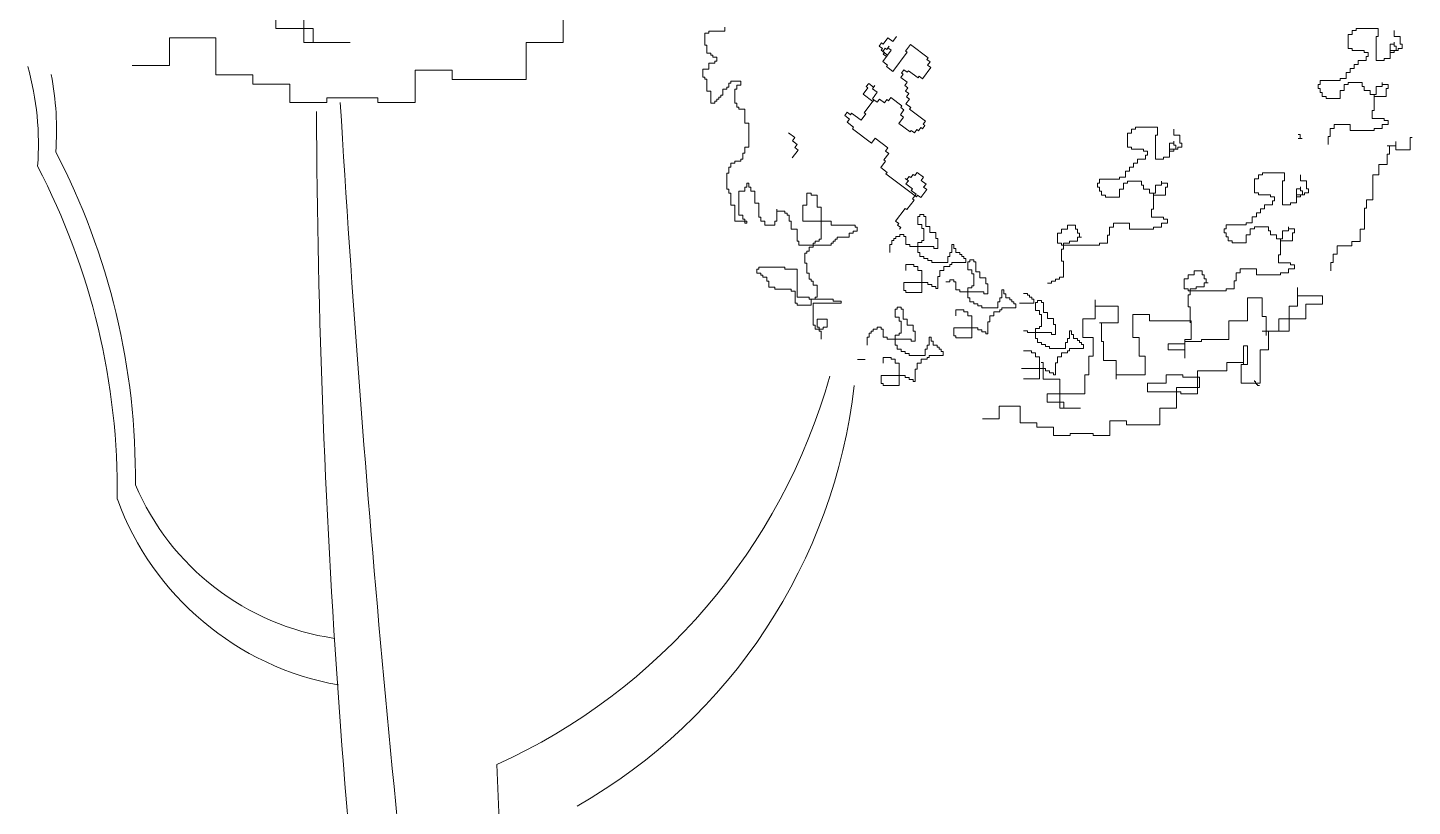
# Model space of a CAD drawing. Header units: millimetres. Extents: x 12377 to 30673, y 89761 to 101952.
# Drawn here: x 25891.6 to 26140.2, y 98617.2 to 98756.9 of the extents above; entities that cross this region are included whole.
import ezdxf

# ---------------------------------------------------------------- set-up
doc = ezdxf.new("R2010")
doc.units = ezdxf.units.MM

# ---------------------------------------------------------------- blocks, each defined once
blk = doc.blocks.new('A$C27A05B7E')
at = {"lineweight": 0}
for p, q in [((142.4, 632.45), (142.4, 644.09)), ((188.99, 632.45), (188.99, 640.76)), ((137.4, 638.27), (137.4, 634.94)), ((137.4, 634.94), (144.06, 634.94)), ((144.06, 634.94), (144.06, 632.45)), ((214.39, 634.13), (215.11, 634.13)), ((214.39, 631.97), (214.39, 634.13)), ((215.11, 634.49), (217.99, 634.49)), ((215.11, 634.13), (215.11, 634.49)), ((217.99, 634.49), (217.99, 635.21)), ((329.87, 633.89), (329.87, 631.38)), ((330.58, 633.89), (329.87, 633.89)), ((330.58, 634.61), (330.58, 633.89)), ((331.3, 634.61), (330.58, 634.61)), ((331.3, 634.97), (331.3, 634.61)), ((335.26, 634.97), (331.3, 634.97)), ((335.26, 633.53), (335.26, 634.97)), ((338.14, 634.61), (338.14, 633.53)), ((118.27, 633.28), (126.59, 633.28)), ((118.27, 628.29), (118.27, 633.28)), ((126.59, 633.28), (126.59, 626.63)), ((150.72, 632.45), (142.4, 632.45)), ((144.06, 632.45), (150.72, 632.45)), ((182.34, 632.45), (188.99, 632.45)), ((182.34, 625.8), (182.34, 632.45)), ((214.75, 631.97), (214.39, 631.97)), ((214.75, 630.54), (214.75, 631.97)), ((246.12, 632.34), (245.69, 631.76)), ((245.69, 631.76), (246.26, 631.33)), ((246.26, 631.33), (246.04, 631.04)), ((246.4, 632.12), (246.12, 632.34)), ((246.76, 631.4), (246.33, 630.83)), ((247.27, 633.27), (246.4, 632.12)), ((247.05, 631.19), (246.76, 631.4)), ((247.48, 631.76), (247.05, 631.19)), ((248.13, 632.62), (247.27, 633.27)), ((247.27, 631.47), (247.48, 631.76)), ((247.84, 631.04), (247.27, 631.47)), ((248.78, 633.48), (248.13, 632.62)), ((250.43, 630.89), (251.29, 632.04)), ((251.29, 632.04), (254.46, 629.67)), ((329.87, 631.38), (330.58, 631.38)), ((330.58, 631.38), (330.58, 631.02)), ((334.9, 629.22), (334.9, 633.53)), ((334.9, 633.53), (335.26, 633.53)), ((337.42, 632.1), (338.14, 632.1)), ((337.42, 630.66), (337.42, 632.1)), ((338.14, 633.53), (339.22, 633.53)), ((338.14, 632.46), (338.14, 631.74)), ((338.14, 632.1), (338.14, 632.46)), ((338.14, 631.74), (338.5, 631.74)), ((338.5, 631.74), (338.5, 631.02)), ((338.86, 631.38), (338.86, 631.02)), ((339.58, 631.38), (338.86, 631.38)), ((339.22, 633.53), (339.22, 632.1)), ((339.22, 632.1), (339.58, 632.1)), ((339.58, 632.1), (339.58, 631.38)), ((215.47, 630.54), (214.75, 630.54)), ((215.47, 630.18), (215.47, 630.54)), ((215.83, 630.18), (215.47, 630.18)), ((215.83, 629.82), (215.83, 630.18)), ((216.55, 629.82), (215.83, 629.82)), ((216.19, 629.1), (216.55, 629.1)), ((216.19, 628.74), (216.19, 629.1)), ((216.55, 629.1), (216.55, 629.82)), ((246.04, 631.04), (246.62, 630.61)), ((246.33, 630.83), (247.2, 630.18)), ((247.2, 630.18), (246.33, 629.03)), ((246.33, 629.03), (247.2, 628.38)), ((246.62, 630.61), (246.4, 630.32)), ((246.4, 630.32), (246.98, 629.89)), ((246.98, 629.89), (247.84, 631.04)), ((248.13, 627.23), (250.72, 630.68)), ((250.72, 630.68), (250.43, 630.89)), ((254.46, 629.67), (254.24, 629.38)), ((254.24, 629.38), (254.82, 628.95)), ((254.82, 628.95), (254.39, 628.37)), ((330.58, 631.02), (332.74, 631.02)), ((331.66, 629.22), (331.66, 628.5)), ((333.1, 629.22), (331.66, 629.22)), ((332.74, 631.02), (332.74, 630.66)), ((332.74, 630.66), (333.46, 630.66)), ((333.1, 629.94), (333.1, 629.22)), ((333.46, 629.94), (333.1, 629.94)), ((333.46, 630.66), (333.46, 629.94)), ((336.34, 629.22), (334.9, 629.22)), ((336.34, 629.58), (336.34, 629.22)), ((337.42, 629.58), (336.34, 629.58)), ((337.42, 631.02), (337.42, 629.58)), ((338.5, 631.02), (337.42, 631.02)), ((338.14, 630.66), (337.42, 630.66)), ((338.14, 631.02), (338.14, 630.66)), ((338.86, 631.02), (338.14, 631.02)), ((111.61, 628.29), (118.27, 628.29)), ((126.59, 626.63), (133.24, 626.63)), ((133.24, 626.63), (133.24, 624.96)), ((162.37, 621.64), (162.37, 627.46)), ((162.37, 627.46), (169.02, 627.46)), ((169.02, 627.46), (169.02, 625.8)), ((214.03, 627.66), (215.11, 627.66)), ((214.03, 626.22), (214.03, 627.66)), ((215.11, 627.66), (215.11, 628.74)), ((215.11, 628.74), (216.19, 628.74)), ((247.2, 628.38), (246.98, 628.09)), ((246.98, 628.09), (248.13, 627.23)), ((250, 626.73), (249.57, 626.15)), ((250.14, 627.52), (249.71, 626.94)), ((249.71, 626.94), (250, 626.73)), ((250.72, 627.08), (250.14, 627.52)), ((250.93, 627.37), (250.72, 627.08)), ((252.66, 626.08), (250.93, 627.37)), ((252.88, 626.36), (252.66, 626.08)), ((253.45, 625.93), (252.88, 626.36)), ((254.96, 627.94), (253.45, 625.93)), ((254.39, 628.37), (254.96, 627.94)), ((329.51, 627.07), (329.51, 625.99)), ((330.22, 627.07), (329.51, 627.07)), ((330.22, 627.78), (330.22, 627.07)), ((330.94, 627.78), (330.22, 627.78)), ((330.94, 628.5), (330.94, 627.78)), ((331.66, 628.5), (330.94, 628.5)), ((133.24, 624.96), (139.9, 624.96)), ((139.9, 624.96), (139.9, 621.64)), ((169.02, 625.8), (182.34, 625.8)), ((214.39, 626.22), (214.03, 626.22)), ((214.39, 625.86), (214.39, 626.22)), ((214.75, 625.86), (214.39, 625.86)), ((214.75, 623.71), (214.75, 625.86)), ((217.63, 624.07), (217.63, 622.99)), ((218.35, 624.07), (217.63, 624.07)), ((218.35, 624.43), (218.35, 624.07)), ((218.71, 624.43), (218.35, 624.43)), ((218.71, 625.15), (218.71, 624.43)), ((219.07, 625.15), (218.71, 625.15)), ((219.07, 625.5), (219.07, 625.15)), ((220.87, 625.5), (219.07, 625.5)), ((219.79, 624.07), (220.15, 624.07)), ((219.79, 621.55), (219.79, 624.07)), ((220.15, 624.79), (220.87, 624.79)), ((220.15, 624.07), (220.15, 624.79)), ((220.87, 624.79), (220.87, 625.5)), ((242.81, 623.14), (243.67, 624.29)), ((243.38, 624.5), (243.82, 625.08)), ((243.67, 624.29), (243.38, 624.5)), ((243.82, 625.08), (244.68, 624.43)), ((244.89, 624.72), (244.46, 624.14)), ((244.46, 624.14), (245.33, 623.49)), ((244.68, 624.43), (244.89, 624.72)), ((249.57, 626.15), (250.72, 625.29)), ((250.72, 625.29), (250.29, 624.71)), ((250.29, 624.71), (250.86, 624.28)), ((250.86, 624.28), (250.43, 623.71)), ((324.47, 624.91), (324.47, 624.19)), ((324.83, 624.91), (324.47, 624.91)), ((324.47, 624.19), (324.83, 624.19)), ((324.83, 625.63), (324.83, 624.91)), ((328.43, 625.63), (324.83, 625.63)), ((324.83, 624.19), (324.83, 623.47)), ((328.43, 625.99), (328.43, 625.63)), ((329.51, 625.99), (328.43, 625.99)), ((329.15, 624.91), (329.87, 624.91)), ((329.15, 623.83), (329.15, 624.91)), ((329.87, 625.27), (332.38, 625.27)), ((329.87, 624.91), (329.87, 625.27)), ((332.38, 625.27), (332.38, 624.55)), ((332.38, 624.55), (332.74, 624.55)), ((332.74, 624.55), (332.74, 623.83)), ((334.9, 624.55), (334.9, 623.11)), ((335.98, 624.55), (334.9, 624.55)), ((335.98, 625.27), (335.98, 624.55)), ((335.98, 624.91), (335.98, 625.27)), ((337.06, 624.91), (335.98, 624.91)), ((336.7, 624.19), (337.06, 624.19)), ((336.7, 622.75), (336.7, 624.19)), ((337.06, 624.19), (337.06, 624.91)), ((139.9, 621.64), (146.56, 621.64)), ((146.56, 622.47), (155.71, 622.47)), ((146.56, 621.64), (146.56, 622.47)), ((155.71, 622.47), (155.71, 621.64)), ((155.71, 621.64), (162.37, 621.64)), ((215.47, 623.71), (214.75, 623.71)), ((215.47, 621.55), (215.47, 623.71)), ((216.19, 621.55), (215.47, 621.55)), ((216.19, 621.91), (216.19, 621.55)), ((216.55, 621.91), (216.19, 621.91)), ((216.55, 622.27), (216.55, 621.91)), ((216.91, 622.27), (216.55, 622.27)), ((216.91, 622.63), (216.91, 622.27)), ((217.27, 622.63), (216.91, 622.63)), ((217.27, 622.99), (217.27, 622.63)), ((217.63, 622.99), (217.27, 622.99)), ((220.15, 621.55), (219.79, 621.55)), ((220.15, 620.83), (220.15, 621.55)), ((244.53, 621.84), (242.81, 623.14)), ((244.75, 622.13), (243.02, 619.83)), ((245.33, 623.49), (244.46, 622.34)), ((244.46, 622.34), (244.75, 622.13)), ((244.75, 622.13), (244.53, 621.84)), ((245.32, 621.7), (244.75, 622.13)), ((245.76, 622.27), (245.32, 621.7)), ((246.62, 621.62), (245.76, 622.27)), ((247.05, 622.2), (246.62, 621.62)), ((247.34, 621.98), (247.05, 622.2)), ((247.77, 622.56), (247.34, 621.98)), ((249.78, 621.05), (247.77, 622.56)), ((250.43, 623.71), (251.01, 623.27)), ((251.15, 622.27), (250.5, 621.4)), ((250.5, 621.4), (251.36, 620.76)), ((251.01, 623.27), (250.57, 622.7)), ((250.57, 622.7), (251.15, 622.27)), ((324.83, 623.47), (325.19, 623.47)), ((325.19, 623.47), (325.19, 622.75)), ((325.19, 622.75), (325.91, 622.75)), ((325.91, 622.75), (325.91, 622.39)), ((325.91, 622.39), (328.43, 622.39)), ((328.43, 623.83), (329.15, 623.83)), ((328.43, 622.39), (328.43, 623.83)), ((332.74, 623.83), (333.82, 623.83)), ((333.82, 623.83), (333.82, 623.11)), ((333.82, 623.11), (334.54, 623.11)), ((334.54, 623.11), (334.54, 620.24)), ((334.9, 623.11), (334.54, 623.11)), ((334.54, 623.11), (334.54, 622.75)), ((334.54, 622.75), (336.7, 622.75)), ((220.51, 620.83), (220.15, 620.83)), ((220.51, 620.47), (220.51, 620.83)), ((221.58, 620.47), (220.51, 620.47)), ((221.58, 617.96), (221.58, 620.47)), ((239.93, 619.9), (239.5, 619.33)), ((239.5, 619.33), (240.36, 618.68)), ((240.51, 619.47), (239.93, 619.9)), ((240.72, 619.76), (240.51, 619.47)), ((242.45, 618.46), (240.72, 619.76)), ((243.31, 619.61), (242.45, 618.46)), ((243.02, 619.83), (243.31, 619.61)), ((249.21, 617.88), (250.07, 619.03)), ((249.5, 619.46), (250.14, 620.33)), ((250.07, 619.03), (249.5, 619.46)), ((249.57, 620.76), (249.78, 621.05)), ((250.14, 620.33), (249.57, 620.76)), ((251.36, 620.76), (251.15, 620.47)), ((251.15, 620.47), (254.03, 618.31)), ((334.18, 620.24), (334.18, 618.8)), ((334.54, 620.24), (334.18, 620.24)), ((222.3, 617.96), (221.58, 617.96)), ((222.3, 613.65), (222.3, 617.96)), ((240.36, 618.68), (239.93, 618.11)), ((239.93, 618.11), (241.08, 617.24)), ((241.08, 617.24), (240.87, 616.96)), ((240.87, 616.96), (244.32, 614.37)), ((251.22, 616.37), (249.21, 617.88)), ((251.44, 616.66), (251.22, 616.37)), ((252.01, 616.23), (251.44, 616.66)), ((252.44, 616.8), (252.01, 616.23)), ((252.73, 616.59), (252.44, 616.8)), ((253.16, 617.16), (252.73, 616.59)), ((253.45, 616.94), (253.16, 617.16)), ((253.88, 617.52), (253.45, 616.94)), ((254.03, 618.31), (253.59, 617.74)), ((253.59, 617.74), (253.88, 617.52)), ((291, 616.88), (291, 616.16)), ((291.71, 616.88), (291, 616.88)), ((291.71, 617.24), (291.71, 616.88)), ((295.67, 617.24), (291.71, 617.24)), ((295.67, 615.8), (295.67, 617.24)), ((298.55, 616.88), (298.55, 615.8)), ((327.35, 617), (326.63, 617)), ((326.63, 617), (326.63, 615.57)), ((327.35, 617.72), (327.35, 617)), ((330.22, 617.72), (327.35, 617.72)), ((330.22, 616.65), (330.22, 617.72)), ((334.54, 616.65), (330.22, 616.65)), ((334.18, 618.8), (336.34, 618.8)), ((334.54, 617), (334.54, 616.65)), ((335.98, 617), (334.54, 617)), ((335.98, 617.72), (335.98, 617)), ((337.06, 617.72), (335.98, 617.72)), ((336.34, 618.8), (336.34, 618.44)), ((336.34, 618.44), (337.06, 618.44)), ((337.06, 618.44), (337.06, 617.72)), ((230.56, 615.36), (229.41, 616.23)), ((230.12, 614.79), (230.56, 615.36)), ((230.99, 614.14), (230.12, 614.79)), ((230.56, 613.56), (230.99, 614.14)), ((244.32, 614.37), (244.96, 615.23)), ((244.96, 615.23), (247.27, 613.5)), ((290.28, 616.16), (290.28, 613.65)), ((291, 616.16), (290.28, 616.16)), ((295.31, 611.49), (295.31, 615.8)), ((295.31, 615.8), (295.67, 615.8)), ((297.83, 614.36), (298.55, 614.36)), ((297.83, 612.93), (297.83, 614.36)), ((298.55, 615.8), (299.63, 615.8)), ((298.55, 614.72), (298.55, 614.01)), ((298.55, 614.36), (298.55, 614.72)), ((298.55, 614.01), (298.91, 614.01)), ((298.91, 614.01), (298.91, 613.29)), ((299.63, 615.8), (299.63, 614.36)), ((299.63, 614.36), (299.99, 614.36)), ((299.99, 614.36), (299.99, 613.65)), ((320.87, 615.93), (321.23, 615.93)), ((321.59, 615.21), (320.87, 615.21)), ((321.23, 615.93), (321.23, 615.21)), ((321.23, 615.21), (321.59, 615.21)), ((326.27, 615.57), (326.27, 614.13)), ((326.63, 615.57), (326.27, 615.57)), ((338.4, 614.65), (338.4, 613.15)), ((338.4, 613.9), (338.4, 614.65)), ((341.02, 615.4), (341.39, 615.4)), ((341.02, 613.15), (341.02, 615.4)), ((220.87, 611.49), (221.22, 611.49)), ((220.87, 611.13), (220.87, 611.49)), ((221.22, 612.57), (221.58, 612.57)), ((221.22, 611.49), (221.22, 612.57)), ((221.58, 612.57), (221.58, 613.65)), ((221.58, 613.65), (222.3, 613.65)), ((230.05, 611.7), (231.13, 613.13)), ((231.13, 613.13), (230.56, 613.56)), ((247.41, 612.49), (246.55, 611.34)), ((247.27, 613.5), (246.83, 612.92)), ((246.83, 612.92), (247.41, 612.49)), ((290.28, 613.65), (291, 613.65)), ((291, 613.65), (291, 613.29)), ((291, 613.29), (293.15, 613.29)), ((292.07, 611.49), (292.07, 610.77)), ((293.51, 611.49), (292.07, 611.49)), ((293.15, 613.29), (293.15, 612.93)), ((293.15, 612.93), (293.87, 612.93)), ((293.51, 612.21), (293.51, 611.49)), ((293.87, 612.21), (293.51, 612.21)), ((293.87, 612.93), (293.87, 612.21)), ((296.75, 611.49), (295.31, 611.49)), ((296.75, 611.85), (296.75, 611.49)), ((297.83, 611.85), (296.75, 611.85)), ((297.83, 613.29), (297.83, 611.85)), ((298.91, 613.29), (297.83, 613.29)), ((298.55, 612.93), (297.83, 612.93)), ((298.55, 613.29), (298.55, 612.93)), ((299.27, 613.29), (298.55, 613.29)), ((299.27, 613.65), (299.27, 613.29)), ((299.99, 613.65), (299.27, 613.65)), ((336.9, 613.9), (338.4, 613.9)), ((337.27, 613.9), (336.9, 613.9)), ((336.9, 612.4), (337.27, 612.4)), ((336.9, 610.53), (336.9, 612.4)), ((337.27, 612.4), (337.27, 613.9)), ((338.4, 613.15), (341.02, 613.15)), ((218.35, 608.97), (218.71, 608.97)), ((218.35, 606.1), (218.35, 608.97)), ((218.71, 610.05), (219.07, 610.05)), ((218.71, 608.97), (218.71, 610.05)), ((219.07, 610.77), (219.79, 610.77)), ((219.07, 610.05), (219.07, 610.77)), ((219.79, 611.13), (220.87, 611.13)), ((219.79, 610.77), (219.79, 611.13)), ((246.83, 611.13), (245.97, 609.98)), ((245.97, 609.98), (247.12, 609.11)), ((246.55, 611.34), (246.83, 611.13)), ((247.12, 609.11), (246.91, 608.83)), ((252.51, 609.11), (252.08, 608.53)), ((253.66, 608.25), (252.51, 609.11)), ((289.92, 609.33), (289.92, 608.26)), ((290.64, 609.33), (289.92, 609.33)), ((290.64, 610.05), (290.64, 609.33)), ((291.36, 610.05), (290.64, 610.05)), ((291.36, 610.77), (291.36, 610.05)), ((292.07, 610.77), (291.36, 610.77)), ((318.42, 609.06), (314.47, 609.06)), ((314.47, 609.06), (314.47, 608.7)), ((318.42, 607.62), (318.42, 609.06)), ((335.4, 610.53), (336.9, 610.53)), ((335.4, 608.66), (335.4, 610.53)), ((221.58, 606.46), (221.58, 605.74)), ((221.94, 606.46), (221.58, 606.46)), ((221.94, 607.18), (221.94, 606.46)), ((222.3, 607.18), (221.94, 607.18)), ((222.3, 606.46), (222.3, 607.18)), ((222.66, 606.46), (222.3, 606.46)), ((222.66, 605.74), (222.66, 606.46)), ((246.91, 608.83), (252.37, 604.72)), ((250.64, 607.82), (250.36, 608.03)), ((250.36, 608.03), (250.93, 607.6)), ((250.93, 607.6), (250.5, 607.03)), ((250.5, 607.03), (251.65, 606.16)), ((251.08, 608.39), (250.64, 607.82)), ((251.36, 608.18), (251.08, 608.39)), ((251.8, 608.75), (251.36, 608.18)), ((252.08, 608.53), (251.8, 608.75)), ((253.23, 607.67), (253.66, 608.25)), ((254.1, 607.02), (253.23, 607.67)), ((253.66, 606.45), (254.1, 607.02)), ((284.88, 607.18), (284.88, 606.46)), ((285.24, 607.18), (284.88, 607.18)), ((284.88, 606.46), (285.24, 606.46)), ((285.24, 607.9), (285.24, 607.18)), ((288.84, 607.9), (285.24, 607.9)), ((285.24, 606.46), (285.24, 605.74)), ((288.84, 608.26), (288.84, 607.9)), ((289.92, 608.26), (288.84, 608.26)), ((289.56, 607.18), (290.28, 607.18)), ((289.56, 606.1), (289.56, 607.18)), ((290.28, 607.54), (292.79, 607.54)), ((290.28, 607.18), (290.28, 607.54)), ((292.79, 607.54), (292.79, 606.82)), ((292.79, 606.82), (293.15, 606.82)), ((293.15, 606.82), (293.15, 606.1)), ((295.31, 606.82), (295.31, 605.38)), ((296.39, 606.82), (295.31, 606.82)), ((296.39, 607.54), (296.39, 606.82)), ((296.39, 607.18), (296.39, 607.54)), ((297.47, 607.18), (296.39, 607.18)), ((297.11, 606.46), (297.47, 606.46)), ((297.11, 605.02), (297.11, 606.46)), ((297.47, 606.46), (297.47, 607.18)), ((313.75, 607.98), (313.03, 607.98)), ((313.03, 607.98), (313.03, 605.46)), ((314.47, 608.7), (313.75, 608.7)), ((313.75, 608.7), (313.75, 607.98)), ((318.06, 607.62), (318.42, 607.62)), ((318.06, 603.31), (318.06, 607.62)), ((321.3, 608.7), (321.3, 607.62)), ((321.3, 607.62), (322.38, 607.62)), ((321.3, 606.18), (321.3, 606.54)), ((321.3, 606.54), (321.3, 605.82)), ((322.38, 607.62), (322.38, 606.18)), ((334.28, 608.66), (335.4, 608.66)), ((334.28, 604.17), (334.28, 608.66)), ((218.71, 606.1), (218.35, 606.1)), ((218.71, 605.38), (218.71, 606.1)), ((219.07, 605.38), (218.71, 605.38)), ((219.07, 603.22), (219.07, 605.38)), ((220.51, 605.74), (220.51, 601.43)), ((221.58, 605.74), (220.51, 605.74)), ((223.38, 605.74), (222.66, 605.74)), ((223.38, 603.58), (223.38, 605.74)), ((232.73, 605.38), (232.73, 603.22)), ((233.45, 605.38), (232.73, 605.38)), ((233.45, 605.02), (233.45, 605.38)), ((234.53, 605.02), (233.45, 605.02)), ((234.53, 602.87), (234.53, 605.02)), ((251.94, 604.15), (250.64, 602.43)), ((251.65, 606.16), (251.44, 605.88)), ((251.44, 605.88), (252.3, 605.23)), ((252.3, 605.23), (251.65, 604.37)), ((251.65, 604.37), (251.94, 604.15)), ((252.37, 604.72), (252.59, 605.01)), ((252.59, 605.01), (253.16, 604.58)), ((253.16, 604.58), (254.24, 606.02)), ((254.24, 606.02), (253.66, 606.45)), ((285.24, 605.74), (285.6, 605.74)), ((285.6, 605.74), (285.6, 605.02)), ((285.6, 605.02), (286.32, 605.02)), ((286.32, 605.02), (286.32, 604.66)), ((286.32, 604.66), (288.84, 604.66)), ((288.84, 606.1), (289.56, 606.1)), ((288.84, 604.66), (288.84, 606.1)), ((293.15, 606.1), (294.23, 606.1)), ((294.23, 606.1), (294.23, 605.38)), ((294.23, 605.38), (294.95, 605.38)), ((294.95, 605.38), (294.95, 602.51)), ((295.31, 605.38), (294.95, 605.38)), ((294.95, 605.38), (294.95, 605.02)), ((294.95, 605.02), (297.11, 605.02)), ((313.03, 605.46), (313.75, 605.46)), ((313.75, 605.46), (313.75, 605.1)), ((313.75, 605.1), (315.91, 605.1)), ((315.91, 605.1), (315.91, 604.74)), ((315.91, 604.74), (316.62, 604.74)), ((316.62, 604.02), (316.27, 604.02)), ((316.27, 604.02), (316.27, 603.31)), ((316.62, 604.74), (316.62, 604.02)), ((320.58, 604.74), (320.58, 606.18)), ((320.58, 606.18), (321.3, 606.18)), ((321.66, 605.1), (320.58, 605.1)), ((320.58, 605.1), (320.58, 603.67)), ((321.3, 604.74), (320.58, 604.74)), ((321.3, 605.82), (321.66, 605.82)), ((322.02, 605.1), (321.3, 605.1)), ((321.3, 605.1), (321.3, 604.74)), ((321.66, 605.82), (321.66, 605.1)), ((322.74, 605.46), (322.02, 605.46)), ((322.02, 605.46), (322.02, 605.1)), ((322.38, 606.18), (322.74, 606.18)), ((322.74, 606.18), (322.74, 605.46)), ((333.15, 604.17), (334.28, 604.17)), ((333.15, 602.68), (333.15, 604.17)), ((219.79, 603.22), (219.07, 603.22)), ((219.79, 600.35), (219.79, 603.22)), ((224.1, 603.58), (223.38, 603.58)), ((224.1, 601.07), (224.1, 603.58)), ((227.34, 602.51), (227.34, 600.35)), ((227.34, 602.15), (227.34, 602.51)), ((228.78, 602.15), (227.34, 602.15)), ((228.78, 601.79), (228.78, 602.15)), ((229.14, 601.79), (228.78, 601.79)), ((229.14, 601.43), (229.14, 601.79)), ((232.01, 603.22), (232.01, 600.35)), ((232.73, 603.22), (232.01, 603.22)), ((235.25, 602.87), (234.53, 602.87)), ((235.25, 597.12), (235.25, 602.87)), ((250.36, 602.64), (248.63, 600.34)), ((250.64, 602.43), (250.36, 602.64)), ((252.99, 601.58), (252.99, 601.22)), ((253.71, 601.58), (252.99, 601.58)), ((253.71, 601.22), (253.71, 601.58)), ((294.59, 602.51), (294.59, 601.07)), ((294.95, 602.51), (294.59, 602.51)), ((314.11, 601.87), (313.39, 601.87)), ((313.39, 601.87), (313.39, 601.15)), ((314.83, 602.59), (314.11, 602.59)), ((314.11, 602.59), (314.11, 601.87)), ((316.27, 603.31), (314.83, 603.31)), ((314.83, 603.31), (314.83, 602.59)), ((319.5, 603.31), (318.06, 603.31)), ((320.58, 603.67), (319.5, 603.67)), ((319.5, 603.67), (319.5, 603.31)), ((332.78, 598.93), (332.78, 602.68)), ((332.78, 602.68), (333.15, 602.68)), ((221.94, 600.35), (219.79, 600.35)), ((220.51, 601.43), (221.22, 601.43)), ((221.22, 601.43), (221.22, 600.71)), ((221.22, 600.71), (221.58, 600.71)), ((221.58, 600.71), (221.58, 599.99)), ((221.58, 599.99), (221.94, 599.99)), ((221.94, 599.99), (221.94, 600.35)), ((224.46, 601.07), (224.1, 601.07)), ((224.46, 600.35), (224.46, 601.07)), ((225.18, 600.35), (224.46, 600.35)), ((225.18, 599.63), (225.18, 600.35)), ((226.98, 599.63), (225.18, 599.63)), ((226.98, 600.35), (226.98, 599.63)), ((227.34, 600.35), (226.98, 600.35)), ((229.5, 601.43), (229.14, 601.43)), ((229.5, 600.35), (229.5, 601.43)), ((229.86, 600.35), (229.5, 600.35)), ((229.86, 598.91), (229.86, 600.35)), ((232.01, 600.35), (237.05, 600.35)), ((237.05, 600.35), (237.05, 599.63)), ((237.05, 599.63), (241.36, 599.63)), ((241.36, 599.63), (241.36, 599.27)), ((241.36, 599.27), (241.72, 599.27)), ((241.72, 599.27), (241.72, 598.55)), ((248.63, 600.34), (249.21, 599.91)), ((249.21, 599.91), (248.99, 599.62)), ((248.99, 599.62), (249.57, 599.19)), ((249.57, 599.19), (249.35, 598.9)), ((252.63, 601.22), (252.63, 599.78)), ((252.99, 601.22), (252.63, 601.22)), ((252.63, 599.78), (253.35, 599.78)), ((253.35, 599.78), (253.35, 599.06)), ((253.35, 599.06), (253.71, 599.06)), ((254.07, 601.22), (253.71, 601.22)), ((253.71, 599.06), (253.71, 596.91)), ((254.07, 599.42), (254.07, 601.22)), ((254.79, 599.42), (254.07, 599.42)), ((254.79, 598.35), (254.79, 599.42)), ((279.49, 599.63), (280.93, 599.63)), ((279.49, 598.91), (279.49, 599.63)), ((280.93, 599.63), (280.93, 598.91)), ((287.76, 599.27), (287.04, 599.27)), ((287.04, 599.27), (287.04, 597.83)), ((287.76, 599.99), (287.76, 599.27)), ((290.64, 599.99), (287.76, 599.99)), ((290.64, 598.91), (290.64, 599.99)), ((294.59, 601.07), (296.75, 601.07)), ((294.95, 599.27), (294.95, 598.91)), ((296.39, 599.27), (294.95, 599.27)), ((296.39, 599.99), (296.39, 599.27)), ((297.47, 599.99), (296.39, 599.99)), ((296.75, 601.07), (296.75, 600.71)), ((296.75, 600.71), (297.47, 600.71)), ((297.47, 600.71), (297.47, 599.99)), ((311.59, 599.71), (307.99, 599.71)), ((307.99, 599.71), (307.99, 598.99)), ((312.67, 600.07), (311.59, 600.07)), ((311.59, 600.07), (311.59, 599.71)), ((313.39, 601.15), (312.67, 601.15)), ((312.67, 601.15), (312.67, 600.07)), ((313.03, 598.99), (313.03, 599.35)), ((313.03, 599.35), (315.55, 599.35)), ((315.55, 599.35), (315.55, 598.63)), ((319.14, 598.99), (319.14, 599.35)), ((319.14, 599.35), (319.14, 598.63)), ((230.94, 598.91), (229.86, 598.91)), ((230.94, 596.76), (230.94, 598.91)), ((231.29, 596.76), (230.94, 596.76)), ((231.29, 596.04), (231.29, 596.76)), ((234.17, 596.76), (234.89, 596.76)), ((234.17, 596.4), (234.17, 596.76)), ((234.89, 596.76), (234.89, 597.12)), ((234.89, 597.12), (235.25, 597.12)), ((237.41, 596.76), (237.41, 596.4)), ((237.77, 596.76), (237.41, 596.76)), ((237.77, 597.12), (237.77, 596.76)), ((238.13, 597.12), (237.77, 597.12)), ((238.13, 597.48), (238.13, 597.12)), ((240.29, 597.48), (238.13, 597.48)), ((241.01, 598.19), (240.29, 598.19)), ((240.29, 598.19), (240.29, 597.48)), ((241.01, 598.55), (241.01, 598.19)), ((241.72, 598.55), (241.01, 598.55)), ((247.95, 596.91), (248.31, 596.91)), ((247.95, 596.19), (247.95, 596.91)), ((248.31, 597.27), (248.67, 597.27)), ((248.31, 596.91), (248.31, 597.27)), ((248.67, 597.63), (249.39, 597.63)), ((248.67, 597.27), (248.67, 597.63)), ((249.39, 597.99), (250.11, 597.99)), ((249.39, 597.63), (249.39, 597.99)), ((250.11, 597.99), (250.11, 597.63)), ((250.11, 597.63), (250.47, 597.63)), ((250.47, 597.63), (250.47, 596.19)), ((252.63, 596.55), (252.63, 594.75)), ((253.35, 596.55), (252.63, 596.55)), ((253.35, 596.91), (253.35, 596.55)), ((253.71, 596.91), (253.35, 596.91)), ((255.87, 598.35), (254.79, 598.35)), ((255.87, 597.27), (255.87, 598.35)), ((256.23, 597.27), (255.87, 597.27)), ((256.23, 595.47), (256.23, 597.27)), ((277.69, 596.4), (277.69, 598.19)), ((277.69, 598.19), (278.41, 598.19)), ((278.41, 598.91), (279.49, 598.91)), ((278.41, 598.19), (278.41, 598.91)), ((279.85, 596.76), (279.85, 596.4)), ((281.29, 596.76), (279.85, 596.76)), ((280.93, 598.91), (281.29, 598.91)), ((281.29, 598.91), (281.29, 598.19)), ((281.29, 598.19), (281.64, 598.19)), ((281.29, 597.48), (281.29, 596.76)), ((282, 597.48), (281.29, 597.48)), ((281.64, 598.19), (281.64, 597.48)), ((281.64, 597.48), (282, 597.48)), ((286.68, 597.83), (286.68, 596.4)), ((287.04, 597.83), (286.68, 597.83)), ((294.95, 598.91), (290.64, 598.91)), ((307.99, 598.99), (307.63, 598.99)), ((307.63, 598.99), (307.63, 598.27)), ((307.63, 598.27), (307.99, 598.27)), ((307.99, 598.27), (307.99, 597.56)), ((307.99, 597.56), (308.35, 597.56)), ((308.35, 597.56), (308.35, 596.84)), ((308.35, 596.84), (309.07, 596.84)), ((309.07, 596.84), (309.07, 596.48)), ((311.59, 596.48), (311.59, 597.92)), ((311.59, 597.92), (312.31, 597.92)), ((312.31, 597.92), (312.31, 598.99)), ((312.31, 598.99), (313.03, 598.99)), ((315.55, 598.63), (315.91, 598.63)), ((315.91, 598.63), (315.91, 597.92)), ((315.91, 597.92), (316.98, 597.92)), ((316.98, 597.92), (316.98, 597.2)), ((316.98, 597.2), (317.7, 597.2)), ((317.7, 597.2), (317.7, 596.84)), ((318.06, 597.2), (317.7, 597.2)), ((317.7, 597.2), (317.7, 594.32)), ((317.7, 596.84), (319.86, 596.84)), ((319.14, 598.63), (318.06, 598.63)), ((318.06, 598.63), (318.06, 597.2)), ((320.22, 598.99), (319.14, 598.99)), ((319.86, 596.84), (319.86, 598.27)), ((319.86, 598.27), (320.22, 598.27)), ((320.22, 598.27), (320.22, 598.99)), ((330.53, 596.69), (332.03, 596.69)), ((330.53, 595.94), (330.53, 596.69)), ((332.03, 596.69), (332.03, 598.93)), ((332.03, 598.93), (332.78, 598.93)), ((237.05, 596.04), (231.29, 596.04)), ((232.37, 594.6), (232.73, 594.6)), ((232.37, 592.8), (232.37, 594.6)), ((232.73, 594.96), (233.09, 594.96)), ((232.73, 594.6), (232.73, 594.96)), ((233.09, 595.68), (233.81, 595.68)), ((233.09, 594.96), (233.09, 595.68)), ((233.81, 596.4), (234.17, 596.4)), ((233.81, 595.68), (233.81, 596.4)), ((237.05, 596.4), (237.05, 596.04)), ((237.41, 596.4), (237.05, 596.4)), ((247.59, 596.19), (247.95, 596.19)), ((247.59, 594.75), (247.59, 596.19)), ((250.47, 596.19), (251.19, 596.19)), ((251.19, 596.19), (251.19, 595.83)), ((251.19, 595.83), (255.51, 595.83)), ((252.63, 594.75), (252.99, 594.75)), ((252.99, 594.75), (252.99, 594.03)), ((252.99, 594.03), (253.71, 594.03)), ((253.71, 594.03), (253.71, 593.67)), ((255.51, 595.83), (255.51, 595.47)), ((255.51, 595.47), (256.23, 595.47)), ((258.02, 594.03), (258.38, 594.03)), ((258.02, 592.96), (258.02, 594.03)), ((258.38, 594.75), (258.74, 594.75)), ((258.38, 594.03), (258.38, 594.75)), ((258.74, 596.19), (259.1, 596.19)), ((258.74, 594.75), (258.74, 596.19)), ((259.1, 596.19), (259.1, 595.47)), ((259.1, 595.47), (259.46, 595.47)), ((259.46, 595.47), (259.46, 594.75)), ((259.46, 594.75), (260.18, 594.75)), ((260.18, 594.75), (260.18, 594.39)), ((260.18, 594.39), (260.54, 594.39)), ((260.54, 594.39), (260.54, 594.03)), ((260.54, 594.03), (260.9, 594.03)), ((260.9, 594.03), (260.9, 593.67)), ((278.41, 596.4), (277.69, 596.4)), ((278.41, 596.04), (278.41, 596.4)), ((285.24, 596.04), (278.41, 596.04)), ((278.41, 595.32), (278.41, 593.16)), ((278.77, 595.32), (278.41, 595.32)), ((278.77, 596.4), (278.77, 595.32)), ((279.85, 596.4), (278.77, 596.4)), ((285.24, 596.4), (285.24, 596.04)), ((286.68, 596.4), (285.24, 596.4)), ((309.07, 596.48), (311.59, 596.48)), ((317.7, 594.32), (317.34, 594.32)), ((317.34, 594.32), (317.34, 592.88)), ((327.16, 594.45), (327.91, 594.45)), ((327.16, 592.95), (327.16, 594.45)), ((327.91, 595.94), (330.53, 595.94)), ((327.91, 594.45), (327.91, 595.94)), ((223.74, 591.73), (223.74, 591.01)), ((224.1, 591.73), (223.74, 591.73)), ((224.1, 592.09), (224.1, 591.73)), ((228.78, 592.09), (224.1, 592.09)), ((228.78, 591.73), (228.78, 592.09)), ((230.94, 591.73), (228.78, 591.73)), ((230.94, 586.69), (230.94, 591.73)), ((232.73, 592.8), (232.37, 592.8)), ((232.73, 591.01), (232.73, 592.8)), ((250.47, 592.6), (250.47, 591.52)), ((251.91, 592.6), (250.47, 592.6)), ((251.91, 592.24), (251.91, 592.6)), ((252.63, 592.24), (251.91, 592.24)), ((252.63, 591.52), (252.63, 592.24)), ((253.71, 593.67), (254.43, 593.67)), ((254.43, 593.67), (254.43, 593.31)), ((254.43, 593.31), (255.15, 593.31)), ((255.15, 593.31), (255.15, 592.96)), ((255.15, 592.96), (258.02, 592.96)), ((257.31, 592.24), (257.31, 591.52)), ((258.38, 592.24), (257.31, 592.24)), ((258.38, 592.6), (258.38, 592.24)), ((258.74, 592.6), (258.38, 592.6)), ((258.74, 592.96), (258.74, 592.6)), ((261.26, 592.96), (258.74, 592.96)), ((260.9, 593.67), (261.26, 593.67)), ((261.26, 593.67), (261.26, 592.96)), ((261.95, 593.08), (261.59, 593.08)), ((261.59, 593.08), (261.59, 591.65)), ((261.59, 591.65), (262.31, 591.65)), ((262.67, 593.44), (261.95, 593.44)), ((261.95, 593.44), (261.95, 593.08)), ((262.31, 591.65), (262.31, 590.93)), ((262.67, 593.08), (262.67, 593.44)), ((263.03, 593.08), (262.67, 593.08)), ((263.03, 591.29), (263.03, 593.08)), ((278.41, 593.16), (278.77, 593.16)), ((278.77, 593.16), (278.77, 590.29)), ((313.39, 591.81), (310.51, 591.81)), ((310.51, 591.81), (310.51, 591.09)), ((313.39, 590.73), (313.39, 591.81)), ((317.34, 592.88), (319.5, 592.88)), ((320.22, 591.81), (319.14, 591.81)), ((319.14, 591.81), (319.14, 591.09)), ((319.5, 592.88), (319.5, 592.53)), ((319.5, 592.53), (320.22, 592.53)), ((320.22, 592.53), (320.22, 591.81)), ((326.79, 592.95), (327.16, 592.95)), ((326.79, 591.45), (326.79, 592.95)), ((223.74, 591.01), (224.46, 591.01)), ((224.46, 591.01), (224.46, 590.65)), ((224.46, 590.65), (224.82, 590.65)), ((224.82, 590.65), (224.82, 590.29)), ((224.82, 590.29), (225.54, 590.29)), ((225.54, 590.29), (225.54, 589.57)), ((225.54, 589.57), (225.9, 589.57)), ((225.9, 589.57), (225.9, 588.49)), ((233.09, 591.01), (232.73, 591.01)), ((233.09, 589.93), (233.09, 591.01)), ((233.45, 589.93), (233.09, 589.93)), ((233.45, 589.57), (233.45, 589.93)), ((233.81, 589.57), (233.45, 589.57)), ((233.81, 588.85), (233.81, 589.57)), ((254.43, 589.36), (250.11, 589.36)), ((250.11, 589.36), (250.11, 587.92)), ((253.35, 591.52), (252.63, 591.52)), ((253.35, 587.57), (253.35, 591.52)), ((254.43, 589), (254.43, 589.36)), ((256.59, 590.44), (256.23, 590.44)), ((256.23, 590.44), (256.23, 588.28)), ((257.31, 591.52), (256.59, 591.52)), ((256.59, 591.52), (256.59, 590.44)), ((257.63, 589.49), (258.35, 589.49)), ((258.35, 589.49), (258.35, 589.85)), ((258.35, 589.85), (259.07, 589.85)), ((259.07, 589.85), (259.07, 589.49)), ((259.07, 589.49), (259.43, 589.49)), ((259.43, 589.49), (259.43, 588.05)), ((262.31, 590.93), (262.67, 590.93)), ((262.67, 590.93), (262.67, 588.77)), ((263.75, 591.29), (263.03, 591.29)), ((263.75, 590.21), (263.75, 591.29)), ((264.82, 590.21), (263.75, 590.21)), ((264.82, 589.13), (264.82, 590.21)), ((265.18, 589.13), (264.82, 589.13)), ((265.18, 587.33), (265.18, 589.13)), ((276.61, 589.21), (275.89, 589.21)), ((276.61, 589.57), (276.61, 589.21)), ((277.33, 589.57), (276.61, 589.57)), ((277.33, 589.93), (277.33, 589.57)), ((278.05, 589.93), (277.33, 589.93)), ((278.05, 590.29), (278.05, 589.93)), ((278.77, 590.29), (278.05, 590.29)), ((300.44, 590.01), (301.16, 590.01)), ((300.44, 588.21), (300.44, 590.01)), ((301.16, 590.01), (301.16, 590.73)), ((301.16, 590.73), (302.24, 590.73)), ((302.24, 590.73), (302.24, 591.45)), ((302.24, 591.45), (303.68, 591.45)), ((303.68, 591.45), (303.68, 590.73)), ((303.68, 590.73), (304.04, 590.73)), ((304.04, 590.73), (304.04, 590.01)), ((304.04, 590.01), (304.4, 590.01)), ((304.76, 589.29), (304.04, 589.29)), ((304.04, 589.29), (304.04, 588.57)), ((304.4, 590.01), (304.4, 589.29)), ((304.4, 589.29), (304.76, 589.29)), ((309.79, 589.65), (309.43, 589.65)), ((309.43, 589.65), (309.43, 588.21)), ((309.79, 591.09), (309.79, 589.65)), ((310.51, 591.09), (309.79, 591.09)), ((317.7, 590.73), (313.39, 590.73)), ((319.14, 591.09), (317.7, 591.09)), ((317.7, 591.09), (317.7, 590.73)), ((225.9, 588.49), (226.98, 588.49)), ((226.98, 588.49), (226.98, 588.13)), ((226.98, 588.13), (229.86, 588.13)), ((229.86, 588.13), (229.86, 587.77)), ((229.86, 587.77), (230.58, 587.77)), ((230.58, 587.77), (230.58, 585.62)), ((233.09, 586.69), (230.94, 586.69)), ((233.09, 586.34), (233.09, 586.69)), ((234.53, 588.85), (233.81, 588.85)), ((234.17, 586.69), (234.53, 586.69)), ((234.17, 586.34), (234.17, 586.69)), ((234.53, 586.69), (234.53, 588.85)), ((250.11, 587.92), (250.47, 587.92)), ((250.47, 587.92), (250.47, 587.57)), ((250.47, 587.57), (253.35, 587.57)), ((255.15, 589), (254.43, 589)), ((255.15, 588.64), (255.15, 589)), ((255.87, 588.64), (255.15, 588.64)), ((255.87, 588.28), (255.87, 588.64)), ((256.23, 588.28), (255.87, 588.28)), ((259.43, 588.05), (260.15, 588.05)), ((260.15, 588.05), (260.15, 587.69)), ((260.15, 587.69), (264.47, 587.69)), ((262.31, 588.41), (261.59, 588.41)), ((261.59, 588.41), (261.59, 586.61)), ((261.59, 586.61), (261.95, 586.61)), ((261.95, 586.61), (261.95, 585.9)), ((262.67, 588.77), (262.31, 588.77)), ((262.31, 588.77), (262.31, 588.41)), ((264.47, 587.69), (264.47, 587.33)), ((264.47, 587.33), (265.18, 587.33)), ((267.34, 585.9), (267.34, 586.61)), ((267.34, 586.61), (267.7, 586.61)), ((267.7, 586.61), (267.7, 588.05)), ((267.7, 588.05), (268.06, 588.05)), ((268.06, 588.05), (268.06, 587.33)), ((268.06, 587.33), (268.42, 587.33)), ((268.42, 587.33), (268.42, 586.61)), ((268.42, 586.61), (269.14, 586.61)), ((269.14, 586.61), (269.14, 586.26)), ((271.62, 587.4), (272.34, 587.4)), ((272.34, 587.4), (272.34, 587.05)), ((272.34, 587.05), (272.7, 587.05)), ((272.7, 587.05), (272.7, 586.69)), ((272.7, 586.69), (273.06, 586.69)), ((273.06, 586.69), (273.06, 586.33)), ((301.16, 588.21), (300.44, 588.21)), ((301.16, 587.85), (301.16, 588.21)), ((307.99, 587.85), (301.16, 587.85)), ((301.52, 587.14), (301.16, 587.14)), ((301.16, 587.14), (301.16, 584.98)), ((302.6, 588.21), (301.52, 588.21)), ((301.52, 588.21), (301.52, 587.14)), ((304.04, 588.57), (302.6, 588.57)), ((302.6, 588.57), (302.6, 588.21)), ((309.43, 588.21), (307.99, 588.21)), ((307.99, 588.21), (307.99, 587.85)), ((314.43, 586.59), (311.81, 586.59)), ((311.81, 586.59), (311.81, 582.47)), ((314.43, 583.22), (314.43, 586.59)), ((320.8, 588.46), (320.8, 585.09)), ((320.8, 586.96), (320.8, 588.46)), ((325.29, 586.96), (320.8, 586.96)), ((325.29, 585.47), (325.29, 586.96)), ((230.58, 585.62), (230.94, 585.62)), ((230.94, 585.62), (230.94, 585.26)), ((230.94, 585.26), (233.45, 585.26)), ((237.41, 586.34), (233.09, 586.34)), ((233.45, 586.34), (234.17, 586.34)), ((233.45, 585.26), (233.45, 586.34)), ((233.81, 585.62), (238.85, 585.62)), ((233.81, 581.66), (233.81, 585.62)), ((237.41, 585.98), (237.41, 586.34)), ((238.85, 585.98), (237.41, 585.98)), ((238.85, 585.62), (238.85, 585.98)), ((248.92, 584.54), (248.56, 584.54)), ((248.56, 584.54), (248.56, 583.1)), ((249.64, 584.9), (248.92, 584.9)), ((248.92, 584.9), (248.92, 584.54)), ((249.64, 584.54), (249.64, 584.9)), ((250, 584.54), (249.64, 584.54)), ((250, 582.74), (250, 584.54)), ((260.87, 584.46), (259.43, 584.46)), ((259.43, 584.46), (259.43, 583.38)), ((260.87, 584.1), (260.87, 584.46)), ((261.59, 584.1), (260.87, 584.1)), ((261.59, 583.38), (261.59, 584.1)), ((261.95, 585.9), (262.67, 585.9)), ((262.67, 585.9), (262.67, 585.54)), ((262.67, 585.54), (263.39, 585.54)), ((263.39, 585.54), (263.39, 585.18)), ((263.39, 585.18), (264.11, 585.18)), ((264.11, 585.18), (264.11, 584.82)), ((264.11, 584.82), (266.98, 584.82)), ((267.34, 584.1), (266.26, 584.1)), ((266.26, 584.1), (266.26, 583.38)), ((266.98, 584.82), (266.98, 585.9)), ((266.98, 585.9), (267.34, 585.9)), ((267.7, 584.46), (267.34, 584.46)), ((267.34, 584.46), (267.34, 584.1)), ((270.22, 584.82), (267.7, 584.82)), ((267.7, 584.82), (267.7, 584.46)), ((269.14, 586.26), (269.5, 586.26)), ((269.5, 586.26), (269.5, 585.9)), ((269.5, 585.9), (269.86, 585.9)), ((269.86, 585.9), (269.86, 585.54)), ((269.86, 585.54), (270.22, 585.54)), ((270.22, 585.54), (270.22, 584.82)), ((273.42, 585.61), (270.9, 585.61)), ((273.06, 586.33), (273.42, 586.33)), ((273.42, 586.33), (273.42, 585.61)), ((273.75, 585.74), (273.75, 584.3)), ((274.11, 585.74), (273.75, 585.74)), ((273.75, 584.3), (274.47, 584.3)), ((274.11, 586.09), (274.11, 585.74)), ((274.83, 586.09), (274.11, 586.09)), ((274.47, 584.3), (274.47, 583.58)), ((274.83, 585.74), (274.83, 586.09)), ((275.19, 585.74), (274.83, 585.74)), ((275.19, 583.94), (275.19, 585.74)), ((284.48, 585.09), (284.48, 586.21)), ((284.48, 586.21), (284.48, 582.85)), ((288.59, 585.09), (284.48, 585.09)), ((288.59, 582.1), (288.59, 585.09)), ((301.16, 584.98), (301.52, 584.98)), ((301.52, 584.98), (301.52, 582.1)), ((320.8, 585.09), (319.3, 585.09)), ((319.3, 585.09), (319.3, 580.6)), ((322.29, 585.47), (325.29, 585.47)), ((322.29, 582.85), (322.29, 585.47)), ((234.17, 581.66), (233.81, 581.66)), ((234.17, 580.95), (234.17, 581.66)), ((234.53, 582.74), (236.33, 582.74)), ((234.53, 581.3), (234.53, 582.74)), ((236.33, 582.74), (236.33, 581.3)), ((248.56, 583.1), (249.28, 583.1)), ((249.28, 583.1), (249.28, 582.38)), ((249.28, 582.38), (249.64, 582.38)), ((249.64, 582.38), (249.64, 580.23)), ((250.72, 582.74), (250, 582.74)), ((250.72, 581.66), (250.72, 582.74)), ((251.79, 581.66), (250.72, 581.66)), ((251.79, 580.59), (251.79, 581.66)), ((262.31, 583.38), (261.59, 583.38)), ((262.31, 579.43), (262.31, 583.38)), ((265.18, 582.3), (265.18, 580.15)), ((265.54, 582.3), (265.18, 582.3)), ((265.54, 583.38), (265.54, 582.3)), ((266.26, 583.38), (265.54, 583.38)), ((274.47, 583.58), (274.83, 583.58)), ((274.83, 583.58), (274.83, 581.42)), ((275.91, 583.94), (275.19, 583.94)), ((275.91, 582.86), (275.91, 583.94)), ((276.99, 582.86), (275.91, 582.86)), ((276.99, 581.78), (276.99, 582.86)), ((277.34, 581.78), (276.99, 581.78)), ((277.34, 579.99), (277.34, 581.78)), ((282.23, 582.85), (282.23, 579.48)), ((284.48, 582.85), (282.23, 582.85)), ((285.22, 582.1), (288.59, 582.1)), ((285.6, 582.1), (285.22, 582.1)), ((285.6, 578.73), (285.6, 582.1)), ((291.22, 583.6), (291.22, 579.48)), ((294.21, 583.6), (291.22, 583.6)), ((294.21, 582.47), (294.21, 583.6)), ((301.7, 582.47), (294.21, 582.47)), ((301.7, 579.11), (301.7, 582.47)), ((308.44, 582.47), (308.44, 579.11)), ((311.81, 582.47), (308.44, 582.47)), ((315.18, 583.22), (314.43, 583.22)), ((315.18, 579.85), (315.18, 583.22)), ((317.43, 582.85), (322.29, 582.85)), ((317.43, 580.6), (317.43, 582.85)), ((235.61, 580.95), (234.17, 580.95)), ((234.89, 581.3), (234.53, 581.3)), ((234.89, 580.59), (234.89, 581.3)), ((235.25, 580.59), (234.89, 580.59)), ((235.25, 579.15), (235.25, 580.59)), ((235.61, 581.3), (235.61, 580.95)), ((236.33, 581.3), (235.61, 581.3)), ((243.52, 578.07), (243.52, 579.51)), ((243.52, 579.51), (243.88, 579.51)), ((243.88, 579.51), (243.88, 580.23)), ((243.88, 580.23), (244.24, 580.23)), ((244.24, 580.23), (244.24, 580.59)), ((244.24, 580.59), (244.6, 580.59)), ((244.6, 580.59), (244.6, 580.95)), ((244.6, 580.95), (245.32, 580.95)), ((245.32, 580.95), (245.32, 581.3)), ((245.32, 581.3), (246.04, 581.3)), ((246.04, 581.3), (246.04, 580.95)), ((246.04, 580.95), (246.4, 580.95)), ((246.4, 580.95), (246.4, 579.51)), ((246.4, 579.51), (247.12, 579.51)), ((247.12, 579.51), (247.12, 579.15)), ((247.12, 579.15), (251.43, 579.15)), ((249.28, 579.87), (248.56, 579.87)), ((248.56, 579.87), (248.56, 578.07)), ((249.64, 580.23), (249.28, 580.23)), ((249.28, 580.23), (249.28, 579.87)), ((251.43, 579.15), (251.43, 578.79)), ((252.15, 580.59), (251.79, 580.59)), ((252.15, 578.79), (252.15, 580.59)), ((254.67, 578.07), (254.67, 579.51)), ((254.67, 579.51), (255.03, 579.51)), ((255.03, 579.51), (255.03, 578.79)), ((259.07, 581.22), (259.07, 579.79)), ((263.39, 581.22), (259.07, 581.22)), ((259.07, 579.79), (259.43, 579.79)), ((259.43, 579.79), (259.43, 579.43)), ((259.43, 579.43), (262.31, 579.43)), ((263.39, 580.87), (263.39, 581.22)), ((264.11, 580.87), (263.39, 580.87)), ((264.11, 580.51), (264.11, 580.87)), ((264.82, 580.51), (264.11, 580.51)), ((264.82, 580.15), (264.82, 580.51)), ((265.18, 580.15), (264.82, 580.15)), ((271.59, 580.7), (272.31, 580.7)), ((272.31, 580.7), (272.31, 580.35)), ((272.31, 580.35), (276.63, 580.35)), ((273.75, 581.06), (273.75, 579.27)), ((274.47, 581.06), (273.75, 581.06)), ((273.75, 579.27), (274.11, 579.27)), ((274.11, 579.27), (274.11, 578.55)), ((274.47, 581.42), (274.47, 581.06)), ((274.83, 581.42), (274.47, 581.42)), ((276.63, 580.35), (276.63, 579.99)), ((276.63, 579.99), (277.34, 579.99)), ((279.5, 579.27), (279.86, 579.27)), ((279.5, 578.55), (279.5, 579.27)), ((279.86, 580.7), (280.22, 580.7)), ((279.86, 579.27), (279.86, 580.7)), ((280.22, 580.7), (280.22, 579.99)), ((280.22, 579.99), (280.58, 579.99)), ((280.58, 579.99), (280.58, 579.27)), ((280.58, 579.27), (281.3, 579.27)), ((281.3, 579.27), (281.3, 578.91)), ((282.23, 579.48), (284.1, 579.48)), ((284.1, 579.48), (284.1, 576.11)), ((291.22, 579.48), (292.34, 579.48)), ((292.34, 579.48), (292.34, 576.11)), ((314.43, 580.6), (317.43, 580.6)), ((315.55, 580.6), (314.43, 580.6)), ((315.18, 580.6), (315.18, 579.85)), ((319.3, 580.6), (315.18, 580.6)), ((315.55, 577.24), (315.55, 580.6)), ((248.56, 578.07), (248.92, 578.07)), ((248.92, 578.07), (248.92, 577.35)), ((248.92, 577.35), (249.64, 577.35)), ((249.64, 577.35), (249.64, 576.99)), ((249.64, 576.99), (250.36, 576.99)), ((250.36, 576.99), (250.36, 576.63)), ((250.36, 576.63), (251.08, 576.63)), ((251.08, 576.63), (251.08, 576.27)), ((251.43, 578.79), (252.15, 578.79)), ((253.95, 576.27), (253.95, 577.35)), ((253.95, 577.35), (254.31, 577.35)), ((254.31, 577.35), (254.31, 578.07)), ((254.31, 578.07), (254.67, 578.07)), ((255.03, 578.79), (255.39, 578.79)), ((255.39, 578.79), (255.39, 578.07)), ((255.39, 578.07), (256.11, 578.07)), ((256.11, 578.07), (256.11, 577.71)), ((256.11, 577.71), (256.47, 577.71)), ((256.47, 577.71), (256.47, 577.35)), ((256.47, 577.35), (256.83, 577.35)), ((256.83, 577.35), (256.83, 576.99)), ((256.83, 576.99), (257.19, 576.99)), ((257.19, 576.99), (257.19, 576.27)), ((273.03, 577.11), (271.59, 577.11)), ((273.03, 576.75), (273.03, 577.11)), ((273.75, 576.75), (273.03, 576.75)), ((273.75, 576.03), (273.75, 576.75)), ((274.11, 578.55), (274.83, 578.55)), ((274.83, 578.55), (274.83, 578.19)), ((274.83, 578.19), (275.55, 578.19)), ((275.55, 578.19), (275.55, 577.83)), ((275.55, 577.83), (276.27, 577.83)), ((276.27, 577.83), (276.27, 577.47)), ((276.27, 577.47), (279.14, 577.47)), ((278.42, 576.75), (278.42, 576.03)), ((279.5, 576.75), (278.42, 576.75)), ((279.14, 578.55), (279.5, 578.55)), ((279.14, 577.47), (279.14, 578.55)), ((279.5, 577.11), (279.5, 576.75)), ((279.86, 577.11), (279.5, 577.11)), ((279.86, 577.47), (279.86, 577.11)), ((282.38, 577.47), (279.86, 577.47)), ((281.3, 578.91), (281.66, 578.91)), ((281.66, 578.91), (281.66, 578.55)), ((281.66, 578.55), (282.02, 578.55)), ((282.02, 578.55), (282.02, 578.19)), ((282.02, 578.19), (282.38, 578.19)), ((282.38, 578.19), (282.38, 577.47)), ((285.97, 578.73), (285.6, 578.73)), ((285.97, 575.36), (285.97, 578.73)), ((297.58, 578.36), (297.58, 577.24)), ((300.58, 578.36), (297.58, 578.36)), ((297.58, 577.24), (300.58, 577.24)), ((300.58, 579.11), (301.7, 579.11)), ((300.58, 575.74), (300.58, 579.11)), ((300.58, 578.73), (300.58, 578.36)), ((303.57, 578.73), (300.58, 578.73)), ((300.58, 577.24), (300.58, 575.74)), ((303.57, 579.11), (303.57, 578.73)), ((308.44, 579.11), (303.57, 579.11)), ((311.06, 577.98), (311.81, 577.98)), ((311.06, 574.62), (311.06, 577.98)), ((311.81, 577.98), (311.81, 574.62)), ((314.06, 577.24), (315.55, 577.24)), ((314.06, 571.25), (314.06, 577.24)), ((243.16, 575.54), (241.8, 575.54)), ((247.84, 575.91), (246.4, 575.91)), ((246.4, 575.91), (246.4, 574.84)), ((247.84, 575.56), (247.84, 575.91)), ((248.56, 575.56), (247.84, 575.56)), ((248.56, 574.84), (248.56, 575.56)), ((249.28, 574.84), (248.56, 574.84)), ((249.28, 570.88), (249.28, 574.84)), ((251.08, 576.27), (253.95, 576.27)), ((253.23, 574.84), (252.51, 574.84)), ((252.51, 574.84), (252.51, 573.76)), ((254.31, 575.56), (253.23, 575.56)), ((253.23, 575.56), (253.23, 574.84)), ((254.67, 575.91), (254.31, 575.91)), ((254.31, 575.91), (254.31, 575.56)), ((257.19, 576.27), (254.67, 576.27)), ((254.67, 576.27), (254.67, 575.91)), ((274.47, 576.03), (273.75, 576.03)), ((274.47, 572.08), (274.47, 576.03)), ((275.12, 574.99), (274.74, 574.99)), ((275.12, 572), (275.12, 574.99)), ((277.7, 574.95), (277.34, 574.95)), ((277.34, 574.95), (277.34, 572.8)), ((278.42, 576.03), (277.7, 576.03)), ((277.7, 576.03), (277.7, 574.95)), ((283.35, 576.11), (283.35, 572.75)), ((284.1, 576.11), (283.35, 576.11)), ((288.22, 575.36), (285.97, 575.36)), ((288.22, 572), (288.22, 575.36)), ((292.34, 576.11), (293.46, 576.11)), ((293.46, 576.11), (293.46, 572.75)), ((308.07, 574.99), (311.06, 574.99)), ((308.07, 573.49), (308.07, 574.99)), ((310.69, 574.62), (310.69, 571.25)), ((311.81, 574.62), (310.69, 574.62)), ((311.06, 574.99), (311.06, 574.62)), ((246.04, 572.68), (246.04, 571.24)), ((250.36, 572.68), (246.04, 572.68)), ((250.36, 572.32), (250.36, 572.68)), ((251.08, 572.32), (250.36, 572.32)), ((251.08, 571.96), (251.08, 572.32)), ((251.79, 571.96), (251.08, 571.96)), ((251.79, 571.6), (251.79, 571.96)), ((252.15, 573.76), (252.15, 571.6)), ((252.51, 573.76), (252.15, 573.76)), ((275.55, 573.88), (271.23, 573.88)), ((271.59, 572.08), (274.47, 572.08)), ((278.11, 572), (275.12, 572)), ((275.55, 573.52), (275.55, 573.88)), ((276.27, 573.52), (275.55, 573.52)), ((276.27, 573.16), (276.27, 573.52)), ((276.99, 573.16), (276.27, 573.16)), ((276.99, 572.8), (276.99, 573.16)), ((277.34, 572.8), (276.99, 572.8)), ((278.11, 566.76), (278.11, 572)), ((283.35, 572.75), (282.6, 572.75)), ((282.6, 572.75), (282.6, 569.38)), ((288.22, 572.75), (288.22, 572)), ((293.46, 572.75), (288.22, 572.75)), ((297.21, 572.75), (297.21, 571.25)), ((300.2, 572.75), (297.21, 572.75)), ((300.2, 572.37), (300.2, 572.75)), ((303.2, 572.37), (300.2, 572.37)), ((302.82, 573.49), (308.07, 573.49)), ((302.82, 569.38), (302.82, 573.49)), ((303.2, 570.5), (303.2, 572.37)), ((313.03, 571.6), (313.03, 571.78)), ((246.04, 571.24), (246.4, 571.24)), ((246.4, 571.24), (246.4, 570.88)), ((246.4, 570.88), (249.28, 570.88)), ((252.15, 571.6), (251.79, 571.6)), ((275.86, 569.38), (275.86, 567.88)), ((282.6, 569.38), (275.86, 569.38)), ((297.21, 571.25), (293.84, 571.25)), ((293.84, 571.25), (293.84, 569.75)), ((293.84, 569.75), (299.83, 569.75)), ((299.08, 570.5), (303.2, 570.5)), ((299.08, 566.76), (299.08, 570.5)), ((299.83, 569.75), (299.83, 569.38)), ((299.83, 569.38), (302.82, 569.38)), ((310.69, 571.25), (314.06, 571.25)), ((313.21, 571.6), (313.03, 571.6)), ((313.21, 571.24), (313.21, 571.6)), ((313.39, 571.24), (313.21, 571.24)), ((313.39, 571.06), (313.39, 571.24)), ((313.57, 571.06), (313.39, 571.06)), ((313.57, 570.88), (313.57, 571.06)), ((313.93, 570.88), (313.57, 570.88)), ((267.25, 567.13), (271, 567.13)), ((267.25, 564.89), (267.25, 567.13)), ((271, 567.13), (271, 564.14)), ((275.86, 567.88), (278.86, 567.88)), ((281.85, 566.76), (278.11, 566.76)), ((278.86, 567.88), (278.86, 566.76)), ((278.86, 566.76), (281.85, 566.76)), ((296.08, 566.76), (299.08, 566.76)), ((296.08, 563.77), (296.08, 566.76)), ((264.26, 564.89), (267.25, 564.89)), ((287.1, 561.9), (287.1, 564.51)), ((287.1, 564.51), (290.09, 564.51)), ((290.09, 564.51), (290.09, 563.77)), ((271, 564.14), (273.99, 564.14)), ((273.99, 564.14), (273.99, 563.39)), ((273.99, 563.39), (276.99, 563.39)), ((276.99, 563.39), (276.99, 561.9)), ((276.99, 561.9), (279.98, 561.9)), ((279.98, 562.27), (284.1, 562.27)), ((279.98, 561.9), (279.98, 562.27)), ((284.1, 562.27), (284.1, 561.9)), ((284.1, 561.9), (287.1, 561.9)), ((290.09, 563.77), (296.08, 563.77))]:
    blk.add_line(p, q, dxfattribs=at)
for centre, radius, start, end in [((43.4, 614.16), 51.37, 355.59, 15.76), ((46.65, 616.76), 51.37, 355.5901, 11.157), ((3455.85, 819.84), 3312.84, 183.43002, 187.01712), ((1739.65, 626.83), 1594.98, 180.24351, 188.18021), ((-14.06, 554.42), 126.24, 359.3698, 27.5487), ((-17.31, 551.82), 126.24, 359.3698, 27.5487), ((131.83, 602.07), 109.08, 294.4892, 344.2829), ((141.72, 582.25), 100.14, 299.772, 353.4655), ((154.61, 571.1), 46.12, 203.0672, 261.6209), ((157.8, 568.32), 52.04, 200.1112, 259.8206), ((-95.11, 487.1), 272.61, 325.1399, 3.3011)]:
    blk.add_arc(centre, radius, start, end, dxfattribs=at)

msp = doc.modelspace()

# ---------------------------------------------------------------- block references
msp.add_blockref('A$C27A05B7E', (25798.78, 98121.83))

doc.saveas('drawing.dxf')
